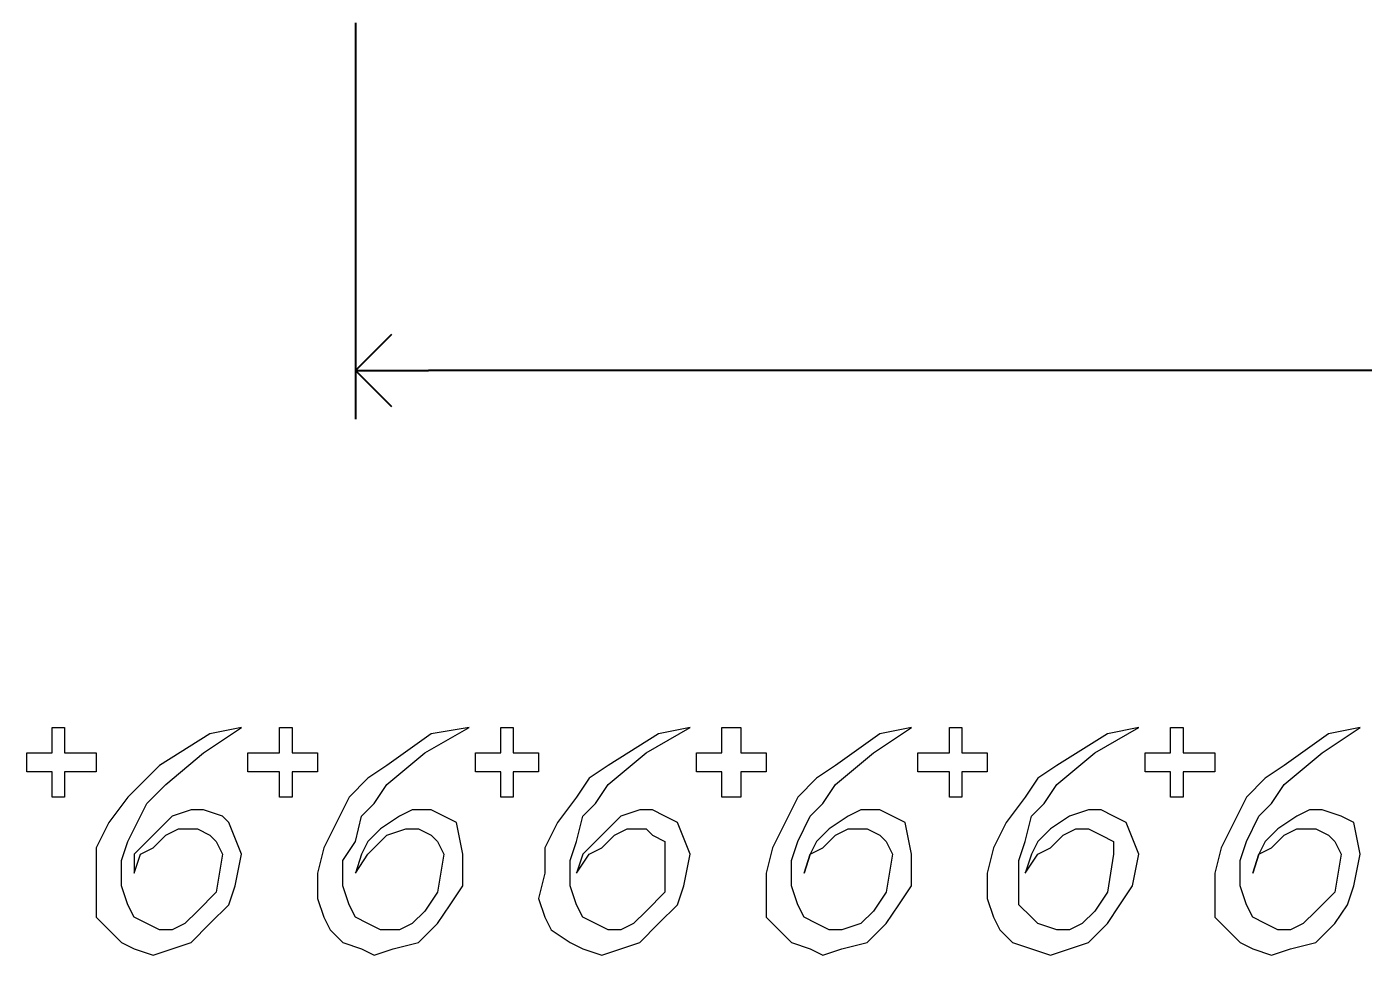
# Model space of a CAD drawing. Extents: x -66030 to 95157, y -13132 to 45879.
# Drawn here: x -5807 to -4981, y 28321 to 28895 of the extents above; entities that cross this region are included whole.
import ezdxf

# ---------------------------------------------------------------- set-up
doc = ezdxf.new("R2010")
doc.units = 0
doc.header["$LTSCALE"] = 100
doc.header["$MEASUREMENT"] = 0
doc.header["$PDMODE"] = 2
doc.header["$PDSIZE"] = -3
doc.layers.get('0').update_dxf_attribs({"linetype": 'CONTINUOUS'})
doc.layers.get('Defpoints').update_dxf_attribs({"linetype": 'CONTINUOUS'})
doc.layers.add('3', color=11, linetype='CONTINUOUS')
doc.styles.add('HZ', font='simhei.ttf')
doc.dimstyles.new('TEXT', dxfattribs={"dimscale": 8, "dimtxt": 2, "dimasz": 1.5, "dimexe": 1, "dimexo": 1, "dimgap": 0.5, "dimtad": 1, "dimdec": 0, "dimzin": 0, "dimdsep": 46, "dimtxsty": 'HZ', "dimblk": 'DOT', "dimblk1": 'OPEN90', "dimblk2": 'OPEN90', "dimsah": 1, "dimcen": 0, "dimclrd": 256, "dimclre": 256, "dimclrt": 7, "dimadec": 0, "dimazin": 0, "dimtfac": 0.5, "dimtdec": 0, "dimtmove": 2, "dimatfit": 3, "dimldrblk": 'OPEN90', "dimfxl": 1, "dimtolj": 1, "dimtzin": 0, "dimarcsym": 0})

# ---------------------------------------------------------------- blocks, each defined once
blk = doc.blocks.new('_OPEN90')
at = {"color": 0, "linetype": 'ByBlock'}
for p, q in [((-0.5, 0.5), (0, 0)), ((0, 0), (-1, 0)), ((0, 0), (-0.5, -0.5))]:
    blk.add_line(p, q, dxfattribs=at)
blk = doc.blocks.new('*D102')
at = {"layer": '3', "lineweight": -2, "transparency": 16777216}
for p, q in [((-5603.55, 28897.22), (-5603.55, 28652.37)), ((-4103.55, 28897.22), (-4103.55, 28652.37)), ((-4148.55, 28682.37), (-5558.55, 28682.37))]:
    blk.add_line(p, q, dxfattribs=at)
at = {"layer": 'Defpoints', "color": 0, "transparency": 16777216}
for p in [(-5603.55, 28927.22), (-4103.55, 28927.22), (-5603.55, 28682.37)]:
    blk.add_point(p, dxfattribs=at)
at = {"layer": '3', "lineweight": -2, "transparency": 16777216, "xscale": 45, "yscale": 45, "zscale": 45, "rotation": 180}
blk.add_blockref('_OPEN90', (-5603.55, 28682.37), dxfattribs=at)
at = {"layer": '3', "lineweight": -2, "transparency": 16777216, "xscale": 45, "yscale": 45, "zscale": 45}
blk.add_blockref('_OPEN90', (-4103.55, 28682.37), dxfattribs=at)
at = {"layer": '3', "color": 7, "transparency": 16777216, "insert": (-4853.55, 28727.7), "char_height": 60, "attachment_point": 5, "style": 'HZ'}
blk.add_mtext('\\A1;1500', dxfattribs=at)

msp = doc.modelspace()

# ---------------------------------------------------------------- linework, layer by layer
at = {"lineweight": 0}
for points in [[(-5806.81, 28446.12), (-5799, 28446.12), (-5791.19, 28446.12), (-5791.19, 28453.94), (-5791.19, 28461.75), (-5787.28, 28461.75), (-5783.38, 28461.75), (-5783.38, 28453.94), (-5783.38, 28446.12), (-5775.56, 28446.12), (-5763.85, 28446.12), (-5763.85, 28438.31), (-5763.85, 28434.41), (-5775.56, 28434.41), (-5783.38, 28434.41), (-5783.38, 28426.59), (-5783.38, 28418.78), (-5787.28, 28418.78), (-5791.19, 28418.78), (-5791.19, 28426.59), (-5791.19, 28434.41), (-5799, 28434.41), (-5806.81, 28434.41), (-5806.81, 28438.31), (-5806.81, 28446.12)], [(-5740.41, 28371.91), (-5736.51, 28383.63), (-5728.69, 28387.53), (-5720.88, 28395.35), (-5713.07, 28399.25), (-5701.35, 28399.25), (-5693.54, 28395.35), (-5689.63, 28391.44), (-5685.73, 28383.63), (-5689.63, 28360.19), (-5701.35, 28348.47), (-5709.16, 28340.66), (-5716.98, 28336.76), (-5724.79, 28336.76), (-5732.6, 28340.66), (-5740.41, 28344.57), (-5744.32, 28352.38), (-5748.22, 28364.1), (-5748.22, 28379.72), (-5744.32, 28391.44), (-5736.51, 28407.06), (-5732.6, 28414.88), (-5720.88, 28426.59), (-5697.45, 28446.12), (-5674.01, 28461.75), (-5693.54, 28457.84), (-5724.79, 28438.31), (-5732.6, 28430.5), (-5744.32, 28418.78), (-5756.03, 28403.16), (-5763.85, 28387.53), (-5763.85, 28371.91), (-5763.85, 28356.29), (-5763.85, 28344.57), (-5756.03, 28336.76), (-5748.22, 28328.94), (-5740.41, 28325.04), (-5728.69, 28321.13), (-5716.98, 28325.04), (-5705.26, 28328.94), (-5693.54, 28340.66), (-5681.82, 28352.38), (-5677.92, 28364.1), (-5674.01, 28383.63), (-5681.82, 28403.16), (-5685.73, 28407.06), (-5697.45, 28410.97), (-5705.26, 28410.97), (-5716.98, 28407.06), (-5724.79, 28399.25), (-5732.6, 28391.44), (-5740.41, 28383.63), (-5740.41, 28371.91)], [(-5670.1, 28446.12), (-5662.29, 28446.12), (-5650.57, 28446.12), (-5650.57, 28453.94), (-5650.57, 28461.75), (-5646.67, 28461.75), (-5642.76, 28461.75), (-5642.76, 28453.94), (-5642.76, 28446.12), (-5634.95, 28446.12), (-5627.14, 28446.12), (-5627.14, 28438.31), (-5627.14, 28434.41), (-5634.95, 28434.41), (-5642.76, 28434.41), (-5642.76, 28426.59), (-5642.76, 28418.78), (-5646.67, 28418.78), (-5650.57, 28418.78), (-5650.57, 28426.59), (-5650.57, 28434.41), (-5662.29, 28434.41), (-5670.1, 28434.41), (-5670.1, 28438.31), (-5670.1, 28446.12)], [(-5603.7, 28371.91), (-5595.89, 28383.63), (-5591.98, 28387.53), (-5584.17, 28395.35), (-5572.45, 28399.25), (-5564.64, 28399.25), (-5556.83, 28395.35), (-5552.92, 28391.44), (-5549.02, 28383.63), (-5552.92, 28360.19), (-5560.74, 28348.47), (-5568.55, 28340.66), (-5576.36, 28336.76), (-5588.08, 28336.76), (-5595.89, 28340.66), (-5603.7, 28344.57), (-5607.61, 28352.38), (-5611.51, 28364.1), (-5611.51, 28379.72), (-5603.7, 28391.44), (-5599.8, 28407.06), (-5591.98, 28414.88), (-5584.17, 28426.59), (-5560.74, 28446.12), (-5533.39, 28461.75), (-5556.83, 28457.84), (-5584.17, 28438.31), (-5595.89, 28430.5), (-5607.61, 28418.78), (-5615.42, 28403.16), (-5623.23, 28387.53), (-5627.14, 28371.91), (-5627.14, 28356.29), (-5623.23, 28344.57), (-5619.33, 28336.76), (-5611.51, 28328.94), (-5599.8, 28325.04), (-5591.98, 28321.13), (-5580.27, 28325.04), (-5564.64, 28328.94), (-5552.92, 28340.66), (-5545.11, 28352.38), (-5537.3, 28364.1), (-5537.3, 28383.63), (-5541.21, 28403.16), (-5549.02, 28407.06), (-5556.83, 28410.97), (-5568.55, 28410.97), (-5576.36, 28407.06), (-5588.08, 28399.25), (-5595.89, 28391.44), (-5599.8, 28383.63), (-5603.7, 28371.91)], [(-5529.49, 28446.12), (-5521.68, 28446.12), (-5513.86, 28446.12), (-5513.86, 28453.94), (-5513.86, 28461.75), (-5509.96, 28461.75), (-5506.05, 28461.75), (-5506.05, 28453.94), (-5506.05, 28446.12), (-5498.24, 28446.12), (-5490.43, 28446.12), (-5490.43, 28438.31), (-5490.43, 28434.41), (-5498.24, 28434.41), (-5506.05, 28434.41), (-5506.05, 28426.59), (-5506.05, 28418.78), (-5509.96, 28418.78), (-5513.86, 28418.78), (-5513.86, 28426.59), (-5513.86, 28434.41), (-5521.68, 28434.41), (-5529.49, 28434.41), (-5529.49, 28438.31), (-5529.49, 28446.12)], [(-5466.99, 28371.91), (-5459.18, 28383.63), (-5451.37, 28387.53), (-5443.56, 28395.35), (-5435.75, 28399.25), (-5424.03, 28399.25), (-5420.12, 28395.35), (-5412.31, 28391.44), (-5412.31, 28383.63), (-5412.31, 28360.19), (-5424.03, 28348.47), (-5431.84, 28340.66), (-5439.65, 28336.76), (-5447.46, 28336.76), (-5455.28, 28340.66), (-5463.09, 28344.57), (-5466.99, 28352.38), (-5470.9, 28364.1), (-5470.9, 28379.72), (-5466.99, 28391.44), (-5463.09, 28407.06), (-5455.28, 28414.88), (-5447.46, 28426.59), (-5424.03, 28446.12), (-5396.69, 28461.75), (-5416.22, 28457.84), (-5447.46, 28438.31), (-5459.18, 28430.5), (-5466.99, 28418.78), (-5478.71, 28403.16), (-5486.52, 28387.53), (-5486.52, 28371.91), (-5490.43, 28356.29), (-5486.52, 28344.57), (-5482.62, 28336.76), (-5470.9, 28328.94), (-5463.09, 28325.04), (-5451.37, 28321.13), (-5439.65, 28325.04), (-5427.93, 28328.94), (-5416.22, 28340.66), (-5404.5, 28352.38), (-5400.59, 28364.1), (-5396.69, 28383.63), (-5404.5, 28403.16), (-5412.31, 28407.06), (-5420.12, 28410.97), (-5427.93, 28410.97), (-5439.65, 28407.06), (-5447.46, 28399.25), (-5455.28, 28391.44), (-5463.09, 28383.63), (-5466.99, 28371.91)], [(-5392.78, 28446.12), (-5384.97, 28446.12), (-5377.16, 28446.12), (-5377.16, 28453.94), (-5377.16, 28461.75), (-5373.25, 28461.75), (-5365.44, 28461.75), (-5365.44, 28453.94), (-5365.44, 28446.12), (-5357.63, 28446.12), (-5349.81, 28446.12), (-5349.81, 28438.31), (-5349.81, 28434.41), (-5357.63, 28434.41), (-5365.44, 28434.41), (-5365.44, 28426.59), (-5365.44, 28418.78), (-5373.25, 28418.78), (-5377.16, 28418.78), (-5377.16, 28426.59), (-5377.16, 28434.41), (-5384.97, 28434.41), (-5392.78, 28434.41), (-5392.78, 28438.31), (-5392.78, 28446.12)], [(-5326.38, 28371.91), (-5322.47, 28383.63), (-5314.66, 28387.53), (-5306.85, 28395.35), (-5299.04, 28399.25), (-5287.32, 28399.25), (-5279.51, 28395.35), (-5275.6, 28391.44), (-5271.69, 28383.63), (-5275.6, 28360.19), (-5283.41, 28348.47), (-5291.22, 28340.66), (-5302.94, 28336.76), (-5310.75, 28336.76), (-5318.57, 28340.66), (-5326.38, 28344.57), (-5330.28, 28352.38), (-5334.19, 28364.1), (-5334.19, 28379.72), (-5330.28, 28391.44), (-5322.47, 28407.06), (-5314.66, 28414.88), (-5306.85, 28426.59), (-5283.41, 28446.12), (-5259.98, 28461.75), (-5279.51, 28457.84), (-5306.85, 28438.31), (-5318.57, 28430.5), (-5330.28, 28418.78), (-5338.1, 28403.16), (-5345.91, 28387.53), (-5349.81, 28371.91), (-5349.81, 28356.29), (-5349.81, 28344.57), (-5342, 28336.76), (-5334.19, 28328.94), (-5322.47, 28325.04), (-5314.66, 28321.13), (-5302.94, 28325.04), (-5287.32, 28328.94), (-5275.6, 28340.66), (-5267.79, 28352.38), (-5259.98, 28364.1), (-5259.98, 28383.63), (-5263.88, 28403.16), (-5271.69, 28407.06), (-5279.51, 28410.97), (-5291.22, 28410.97), (-5299.04, 28407.06), (-5310.75, 28399.25), (-5318.57, 28391.44), (-5322.47, 28383.63), (-5326.38, 28371.91)], [(-5256.07, 28446.12), (-5244.35, 28446.12), (-5236.54, 28446.12), (-5236.54, 28453.94), (-5236.54, 28461.75), (-5232.64, 28461.75), (-5228.73, 28461.75), (-5228.73, 28453.94), (-5228.73, 28446.12), (-5220.92, 28446.12), (-5213.11, 28446.12), (-5213.11, 28438.31), (-5213.11, 28434.41), (-5220.92, 28434.41), (-5228.73, 28434.41), (-5228.73, 28426.59), (-5228.73, 28418.78), (-5232.64, 28418.78), (-5236.54, 28418.78), (-5236.54, 28426.59), (-5236.54, 28434.41), (-5244.35, 28434.41), (-5256.07, 28434.41), (-5256.07, 28438.31), (-5256.07, 28446.12)], [(-5189.67, 28371.91), (-5181.86, 28383.63), (-5174.05, 28387.53), (-5166.23, 28395.35), (-5158.42, 28399.25), (-5150.61, 28399.25), (-5142.8, 28395.35), (-5134.99, 28391.44), (-5134.99, 28383.63), (-5138.89, 28360.19), (-5146.7, 28348.47), (-5154.52, 28340.66), (-5162.33, 28336.76), (-5170.14, 28336.76), (-5181.86, 28340.66), (-5185.76, 28344.57), (-5193.58, 28352.38), (-5193.58, 28364.1), (-5193.58, 28379.72), (-5189.67, 28391.44), (-5185.76, 28407.06), (-5177.95, 28414.88), (-5170.14, 28426.59), (-5146.7, 28446.12), (-5119.36, 28461.75), (-5138.89, 28457.84), (-5170.14, 28438.31), (-5181.86, 28430.5), (-5189.67, 28418.78), (-5201.39, 28403.16), (-5209.2, 28387.53), (-5213.11, 28371.91), (-5213.11, 28356.29), (-5209.2, 28344.57), (-5205.29, 28336.76), (-5197.48, 28328.94), (-5185.76, 28325.04), (-5174.05, 28321.13), (-5162.33, 28325.04), (-5150.61, 28328.94), (-5138.89, 28340.66), (-5131.08, 28352.38), (-5123.27, 28364.1), (-5119.36, 28383.63), (-5127.17, 28403.16), (-5134.99, 28407.06), (-5142.8, 28410.97), (-5150.61, 28410.97), (-5162.33, 28407.06), (-5174.05, 28399.25), (-5181.86, 28391.44), (-5185.76, 28383.63), (-5189.67, 28371.91)], [(-5115.46, 28446.12), (-5107.64, 28446.12), (-5099.83, 28446.12), (-5099.83, 28453.94), (-5099.83, 28461.75), (-5095.93, 28461.75), (-5092.02, 28461.75), (-5092.02, 28453.94), (-5092.02, 28446.12), (-5080.3, 28446.12), (-5072.49, 28446.12), (-5072.49, 28438.31), (-5072.49, 28434.41), (-5080.3, 28434.41), (-5092.02, 28434.41), (-5092.02, 28426.59), (-5092.02, 28418.78), (-5095.93, 28418.78), (-5099.83, 28418.78), (-5099.83, 28426.59), (-5099.83, 28434.41), (-5107.64, 28434.41), (-5115.46, 28434.41), (-5115.46, 28438.31), (-5115.46, 28446.12)], [(-5049.05, 28371.91), (-5045.15, 28383.63), (-5037.34, 28387.53), (-5029.53, 28395.35), (-5021.71, 28399.25), (-5010, 28399.25), (-5002.18, 28395.35), (-4998.28, 28391.44), (-4994.37, 28383.63), (-4998.28, 28360.19), (-5010, 28348.47), (-5017.81, 28340.66), (-5025.62, 28336.76), (-5033.43, 28336.76), (-5041.24, 28340.66), (-5049.05, 28344.57), (-5052.96, 28352.38), (-5056.87, 28364.1), (-5056.87, 28379.72), (-5052.96, 28391.44), (-5045.15, 28407.06), (-5037.34, 28414.88), (-5029.53, 28426.59), (-5006.09, 28446.12), (-4982.65, 28461.75), (-5002.18, 28457.84), (-5029.53, 28438.31), (-5041.24, 28430.5), (-5052.96, 28418.78), (-5060.77, 28403.16), (-5068.58, 28387.53), (-5072.49, 28371.91), (-5072.49, 28356.29), (-5072.49, 28344.57), (-5064.68, 28336.76), (-5056.87, 28328.94), (-5049.05, 28325.04), (-5037.34, 28321.13), (-5025.62, 28325.04), (-5010, 28328.94), (-4998.28, 28340.66), (-4990.47, 28352.38), (-4986.56, 28364.1), (-4982.65, 28383.63), (-4986.56, 28403.16), (-4994.37, 28407.06), (-5006.09, 28410.97), (-5013.9, 28410.97), (-5021.71, 28407.06), (-5033.43, 28399.25), (-5041.24, 28391.44), (-5045.15, 28383.63), (-5049.05, 28371.91)]]:
    msp.add_lwpolyline(points, close=True, dxfattribs=at)

# ---------------------------------------------------------------- dimensions: what is measured, and where the dimension line sits
at = {"layer": '3'}
dim = msp.add_linear_dim(base=(-5603.55, 28682.37), p1=(-4103.55, 28927.22), p2=(-5603.55, 28927.22), dimstyle='TEXT', override={"dimscale": 30}, dxfattribs=at)
dim.commit()
dim.dimension.update_dxf_attribs({"geometry": '*D102', "text_midpoint": (-4853.55, 28727.7)})

doc.saveas('drawing.dxf')
